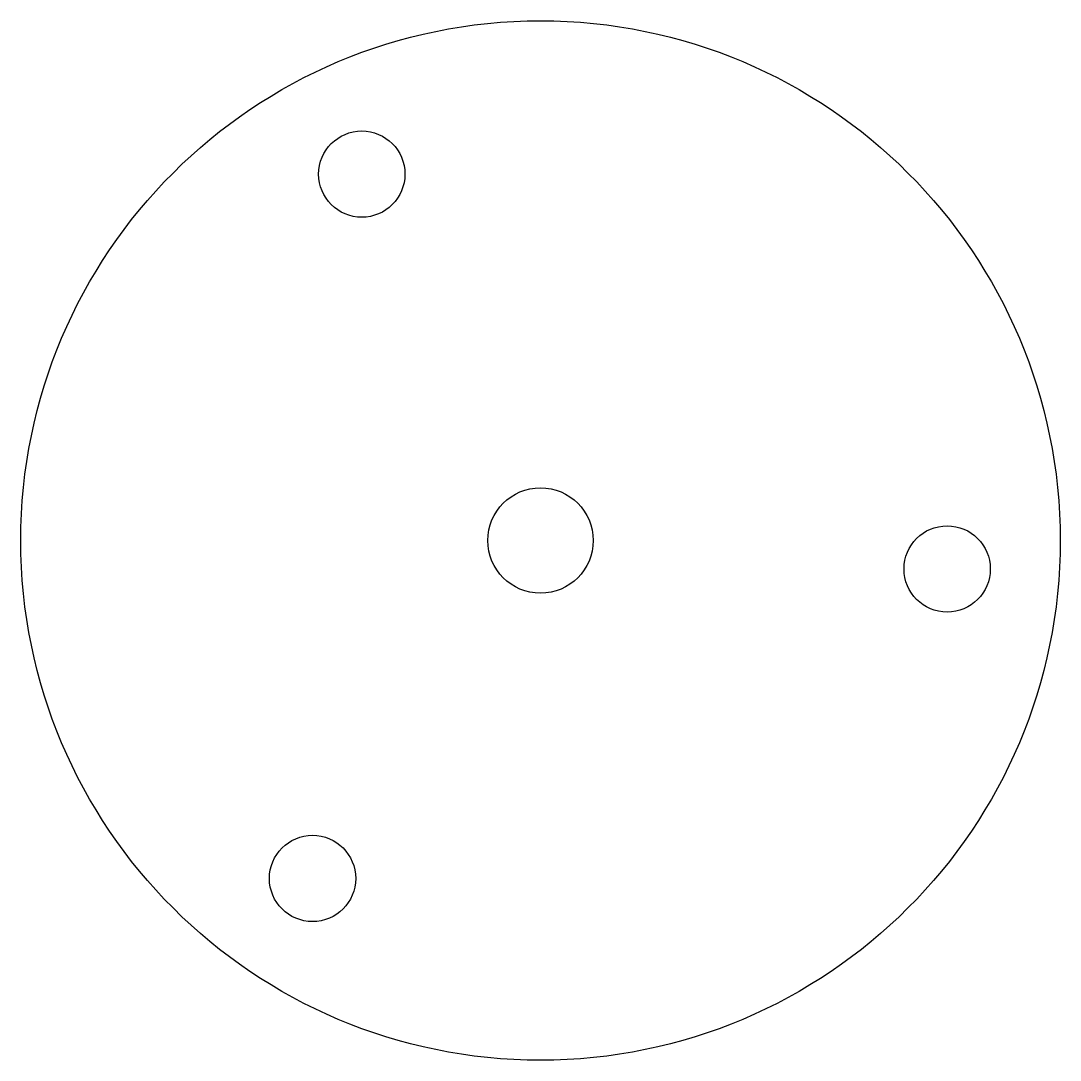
# Model space of a CAD drawing. Header units: inches. Extents: x -2 to 2, y -2 to 2.
import ezdxf

# ---------------------------------------------------------------- set-up
doc = ezdxf.new("R2010")
doc.units = ezdxf.units.IN
doc.header["$MEASUREMENT"] = 0

msp = doc.modelspace()

# ---------------------------------------------------------------- linework, layer by layer
at = {"linetype": 'Continuous', "lineweight": 25}
for centre, radius in [((0, 0), 2), ((-0.6877, 1.41), 0.166), ((0, 0), 0.203), ((1.5649, -0.1094), 0.166), ((-0.8772, -1.3006), 0.166)]:
    msp.add_circle(centre, radius, dxfattribs=at)

doc.saveas('drawing.dxf')
